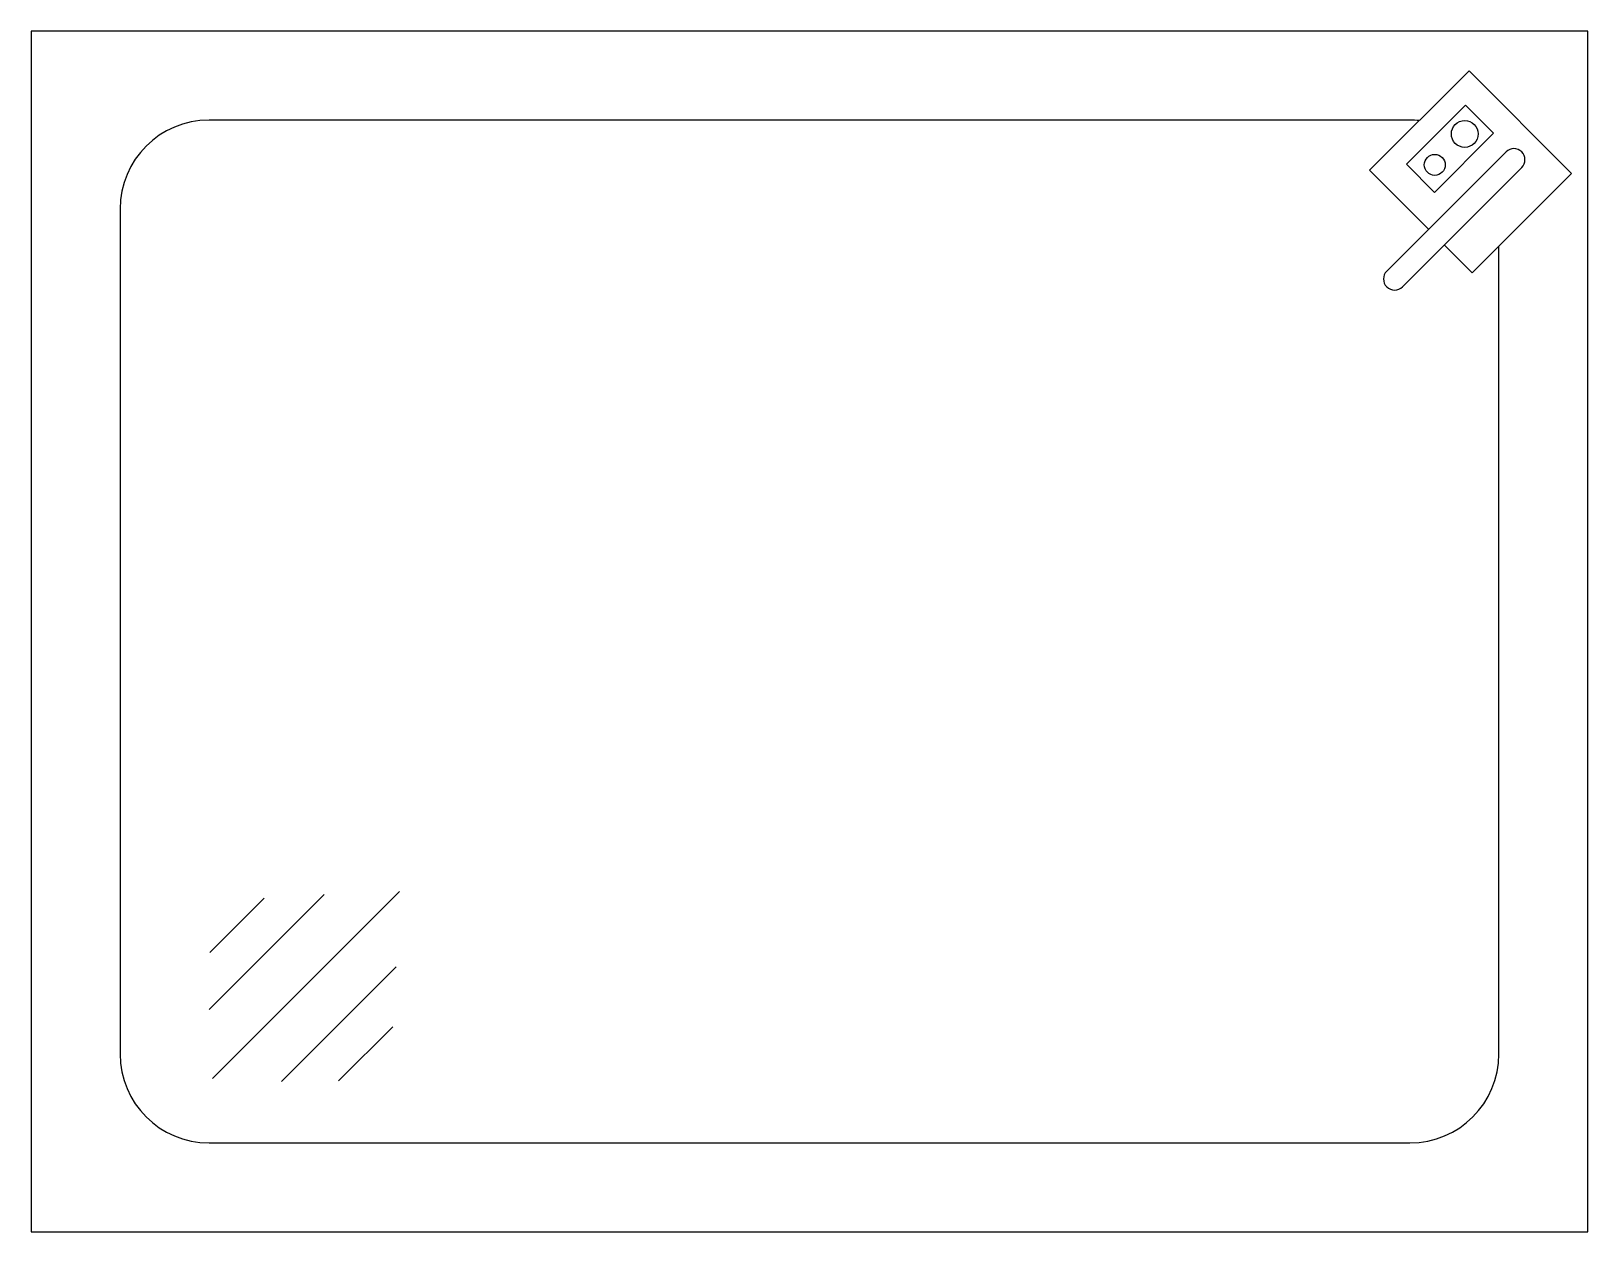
# Model space of a CAD drawing. Header units: millimetres. Extents: x 1430.833 to 1431.183, y 2716.579 to 2716.849.
import ezdxf

# ---------------------------------------------------------------- set-up
doc = ezdxf.new("R2010")
doc.units = ezdxf.units.MM
doc.header["$LTSCALE"] = 10
doc.layers.add('Equipam_diversos', color=1, linetype='Continuous')

msp = doc.modelspace()

# ---------------------------------------------------------------- linework, layer by layer
at = {"layer": 'Equipam_diversos'}
for p, q in [((1430.832684024605, 2716.848657533484), (1430.832684024605, 2716.578657533484)), ((1431.182684024605, 2716.848657533484), (1430.832684024605, 2716.848657533484)), ((1431.182684024604, 2716.578657533484), (1431.182684024604, 2716.848657533484)), ((1431.155959960893, 2716.839706416442), (1431.133615135851, 2716.8173615914)), ((1431.179035188608, 2716.816631188728), (1431.155959960893, 2716.839706416442)), ((1431.155161102648, 2716.832031494011), (1431.141872057493, 2716.818742448856)), ((1431.161496953684, 2716.825695642975), (1431.155161102648, 2716.832031494011)), ((1431.142684024604, 2716.828657533484), (1430.872684024604, 2716.828657533484)), ((1431.148207908529, 2716.81240659782), (1431.161496953684, 2716.825695642975)), ((1431.164278863528, 2716.821516447942), (1431.137464914697, 2716.79470249911)), ((1431.133615135851, 2716.8173615914), (1431.146869571418, 2716.804107155831)), ((1431.167814397434, 2716.817980914036), (1431.141000448603, 2716.791166965204)), ((1431.141872057493, 2716.818742448856), (1431.148207908529, 2716.81240659782)), ((1431.156690363565, 2716.794286363685), (1431.179035188608, 2716.816631188728)), ((1430.852684024605, 2716.808657533484), (1430.852684024605, 2716.618657533484)), ((1431.150405105324, 2716.800571621925), (1431.156690363565, 2716.794286363685)), ((1431.162684024604, 2716.618657533484), (1431.162684024604, 2716.800280024724)), ((1430.873471602339, 2716.613176456316), (1430.915526146151, 2716.655231000127)), ((1430.87273358675, 2716.628664335009), (1430.89855765775, 2716.654488406009)), ((1430.872884646057, 2716.641476321595), (1430.885091570778, 2716.653683246315)), ((1430.888959481033, 2716.612438440727), (1430.914783552033, 2716.638262511726)), ((1430.901771467619, 2716.612589500034), (1430.913978392339, 2716.624796424754)), ((1430.872684024604, 2716.598657533484), (1431.142684024604, 2716.598657533484)), ((1430.832684024605, 2716.578657533484), (1431.182684024605, 2716.578657533484))]:
    msp.add_line(p, q, dxfattribs=at)
for centre, radius in [((1431.155006725806, 2716.825534875117), 0.003010757983929579), ((1431.148265113807, 2716.818584095504), 0.002359172948737034)]:
    msp.add_circle(centre, radius, dxfattribs=at)
for centre, radius, start, end in [((1430.872684024604, 2716.808657533484), 0.02, 90, 180), ((1431.142684024604, 2716.808657533484), 0.02, 83.92985982998825, 90), ((1431.166046630481, 2716.819748680989), 0.00250000000005457, 315, 135), ((1431.139232681649, 2716.792934732157), 0.00250000000005457, 135, 315), ((1430.872684024604, 2716.618657533484), 0.02, 180, 270), ((1431.142684024604, 2716.618657533484), 0.02, 270, 0)]:
    msp.add_arc(centre, radius, start, end, dxfattribs=at)

doc.saveas('drawing.dxf')
